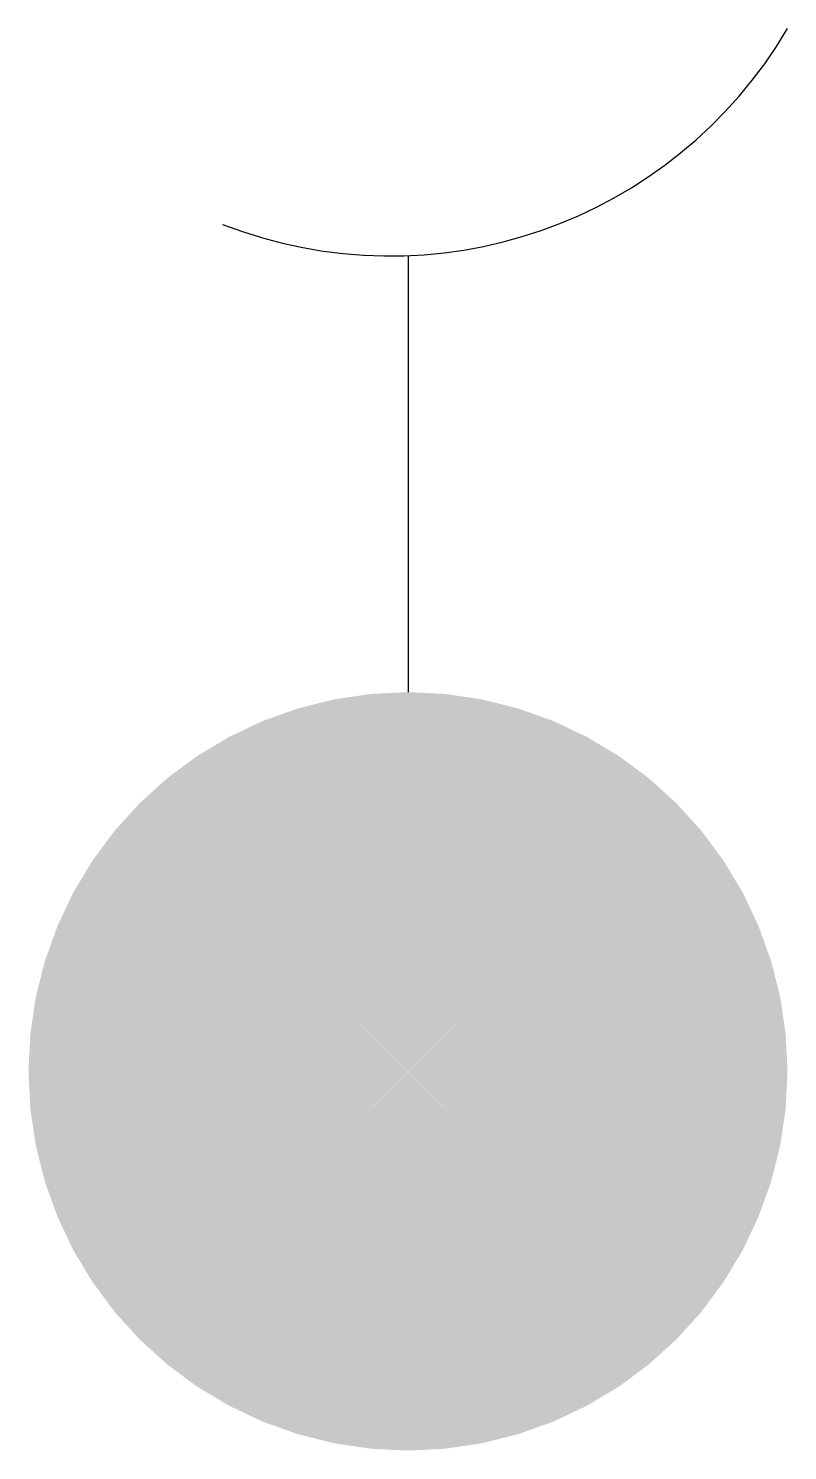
# Model space of a CAD drawing. Extents: x -0.8 to 0.8, y -0.8 to 2.2.
import ezdxf

# ---------------------------------------------------------------- set-up
doc = ezdxf.new("R2010")
doc.units = 0
doc.layers.get('0').update_dxf_attribs({"linetype": 'CONTINUOUS'})

msp = doc.modelspace()

# ---------------------------------------------------------------- linework, layer by layer
at = {"color": 0}
msp.add_line((0, 1.7208), (0, 0.8), dxfattribs=at)
at = {"color": 0, "const_width": 0.8}
msp.add_lwpolyline([(0.4, 0, 0.198912), (0.2828, 0.2828, 0.198912), (0, 0.4, 0.198912), (-0.2828, 0.2828, 0.198912), (-0.4, 0, 0.198912), (-0.2828, -0.2828, 0.198912), (0, -0.4, 0.198912), (0.2828, -0.2828, 0.198912)], format="xyb", close=True, dxfattribs=at)
at = {"color": 0}
msp.add_arc((-0.0376, 2.6911), 0.971, 248.6756, 329.6197, dxfattribs=at)

doc.saveas('drawing.dxf')
